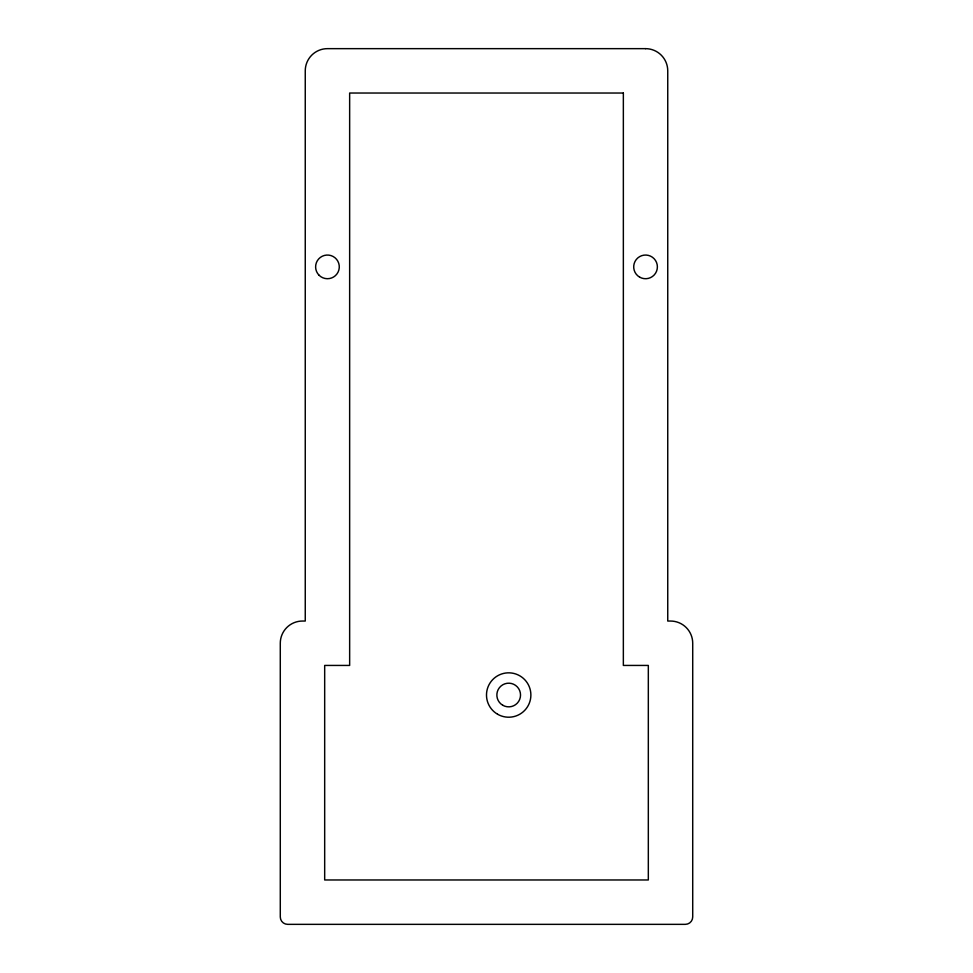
<?xml version="1.0" encoding="UTF-8"?>
<svg xmlns="http://www.w3.org/2000/svg" width="973" height="973" viewBox="0 0 973 973"><rect width="100%" height="100%" fill="white"/><g stroke="black" fill="none" stroke-linecap="round" stroke-linejoin="round"><path stroke-width="1.46" d="M645.549 48.65L327.451 48.65A22.197 22.197 0 0 0 305.254 70.847L305.254 621.042L302.481 621.042A22.197 22.197 0 0 0 280.285 643.238L280.285 916.955A7.395 7.395 0 0 0 287.692 924.35L685.308 924.35A7.395 7.395 0 0 0 692.715 916.955L692.715 643.238A22.197 22.197 0 0 0 670.519 621.042L667.746 621.042L667.746 70.847A22.197 22.197 0 0 0 645.549 48.65M623.352 93.031L349.648 93.031L349.648 665.435L324.678 665.435L324.678 879.969L648.322 879.969L648.322 665.435L623.352 665.435L623.352 93.031M319.083 275.25A11.834 11.834 0 0 0 338.884 269.947A11.834 11.834 0 0 0 324.386 255.449A11.834 11.834 0 0 0 319.083 275.25M502.773 705.267A11.834 11.834 0 0 0 520.531 695.026A11.834 11.834 0 0 0 502.773 684.773A11.834 11.834 0 0 0 502.773 705.267M639.626 277.135A11.834 11.834 0 0 0 657.383 266.882A11.834 11.834 0 0 0 639.626 256.629A11.834 11.834 0 0 0 639.626 277.135M497.592 714.243A22.197 22.197 0 0 0 530.881 695.026A22.197 22.197 0 0 0 497.592 675.797A22.197 22.197 0 0 0 497.592 714.243"/></g></svg>
